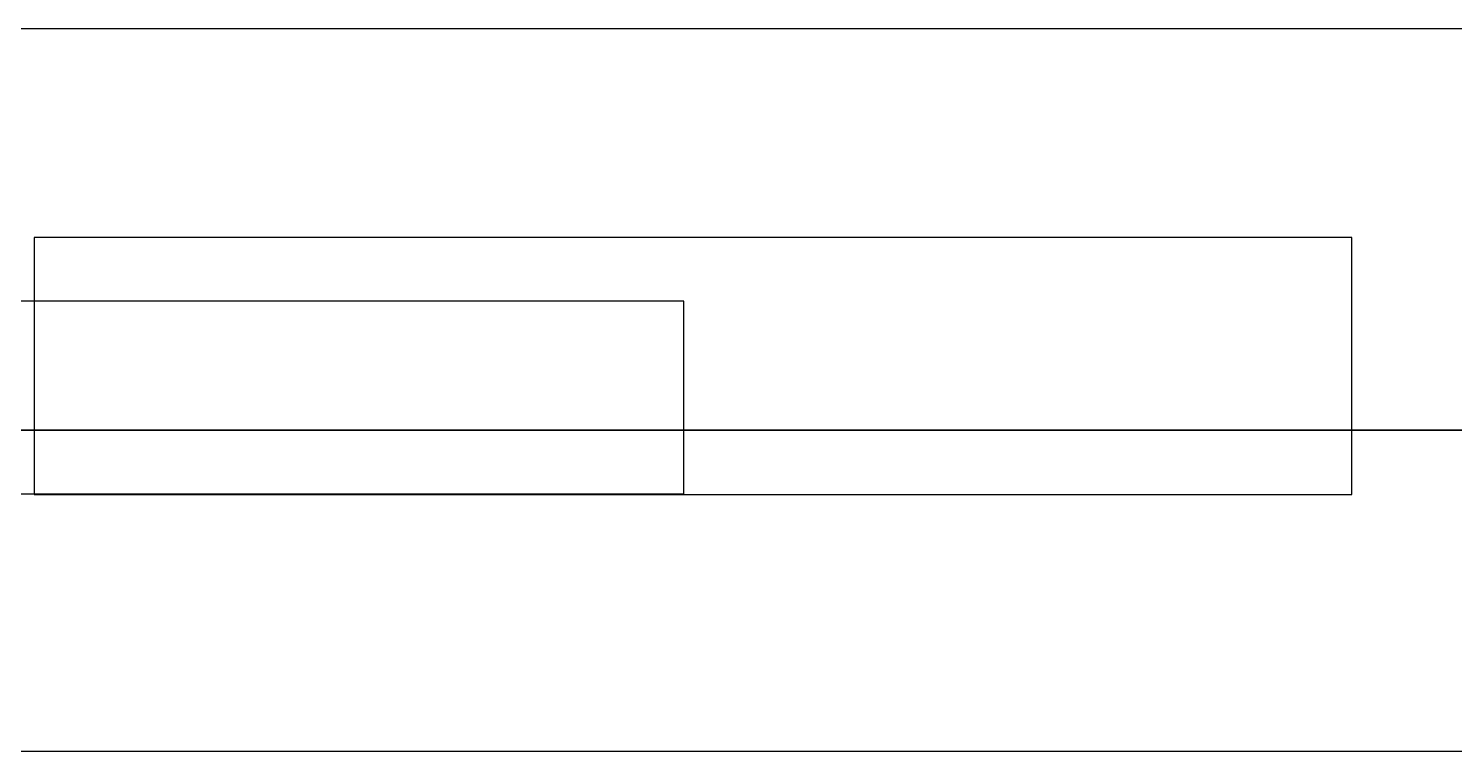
# Model space of a CAD drawing. Header units: centimetres. Extents: x -1.5 to 1.1, y -0.2 to 0.25.
# Drawn here: x -1.006 to -0.119, y -0.2 to 0.25 of the extents above; entities that cross this region are included whole.
import ezdxf

# ---------------------------------------------------------------- set-up
doc = ezdxf.new("R2010")
doc.units = ezdxf.units.CM
doc.header["$MEASUREMENT"] = 0
for name, color, linetype in [('Pixel.Cookie.Board.All.Holes v1_Sketch1', 7, 'Continuous'), ('Pixel.Cookie.Board.All.Holes v1_Sketch2', 7, 'Continuous'), ('Pixel.Cookie.Board.All.Holes v1_Sketch3', 7, 'Continuous'), ('Pixel.Cookie.Board.All.Holes v1_Sketch4', 7, 'Continuous')]:
    doc.layers.add(name, color=color, linetype=linetype)

msp = doc.modelspace()

# ---------------------------------------------------------------- linework, layer by layer
at = {"layer": 'Pixel.Cookie.Board.All.Holes v1_Sketch1'}
for p, q in [((-1.0021, 0.11992, 1.972), (-1.0021, -0.04008, 1.972)), ((-0.1827, 0.11992, 1.972), (-1.0021, 0.11992, 1.972)), ((-0.1827, -0.04008, 1.972), (-0.1827, 0.11992, 1.972)), ((-1.05, 0, 1.972), (1.1, 0, 1.972)), ((-1.0021, -0.04008, 1.972), (-0.1827, -0.04008, 1.972)), ((1.1, -0.2, 1.972), (-1.05, -0.2, 1.972))]:
    msp.add_line(p, q, dxfattribs=at)
at = {"layer": 'Pixel.Cookie.Board.All.Holes v1_Sketch2'}
for p, q in [((-1.5, 0.25, 1.06237), (0.75, 0.25, 1.06237)), ((-0.59811, 0.08032, 1.06237), (-1.41751, 0.08032, 1.06237)), ((-0.59811, -0.0396, 1.06237), (-0.59811, 0.08032, 1.06237)), ((0.75, 0, 1.06237), (-1.5, 0, 1.06237)), ((-1.41751, -0.0396, 1.06237), (-0.59811, -0.0396, 1.06237))]:
    msp.add_line(p, q, dxfattribs=at)
at = {"layer": 'Pixel.Cookie.Board.All.Holes v1_Sketch3'}
for p, q in [((-1.41751, 0, 1.06237), (-0.59811, 0, 1.06237)), ((-0.81779, 0, 0.64637), (-0.81981, 0, 0.63229)), ((-0.81981, 0, 0.13229), (-0.81779, 0, 0.1182)), ((-0.81981, 0, 0.63229), (-0.81981, 0, 0.13229)), ((-0.81187, 0, 0.65932), (-0.81779, 0, 0.64637)), ((-0.81779, 0, 0.1182), (-0.81187, 0, 0.10525)), ((-0.81187, 0, 0.10525), (-0.80255, 0, 0.0945)), ((-0.80255, 0, 0.67007), (-0.81187, 0, 0.65932)), ((-0.79058, 0, 0.67777), (-0.80255, 0, 0.67007)), ((-0.80255, 0, 0.0945), (-0.79058, 0, 0.0868)), ((-0.79058, 0, 0.0868), (-0.77693, 0, 0.08279)), ((-0.77693, 0, 0.68178), (-0.79058, 0, 0.67777)), ((-0.77693, 0, 0.08279), (-0.7627, 0, 0.08279)), ((-0.7627, 0, 0.68178), (-0.77693, 0, 0.68178)), ((-0.74904, 0, 0.67777), (-0.7627, 0, 0.68178)), ((-0.7627, 0, 0.08279), (-0.74904, 0, 0.0868)), ((-0.74904, 0, 0.0868), (-0.73707, 0, 0.0945)), ((-0.73707, 0, 0.67007), (-0.74904, 0, 0.67777)), ((-0.73707, 0, 0.0945), (-0.72775, 0, 0.10525)), ((-0.72775, 0, 0.65932), (-0.73707, 0, 0.67007)), ((-0.72775, 0, 0.10525), (-0.72184, 0, 0.1182)), ((-0.72184, 0, 0.64637), (-0.72775, 0, 0.65932)), ((-0.72184, 0, 0.1182), (-0.71981, 0, 0.13229)), ((-0.71981, 0, 0.63229), (-0.72184, 0, 0.64637)), ((-0.71981, 0, 0.13229), (-0.71981, 0, 0.63229)), ((-0.69481, 0, 0.51219), (-0.69279, 0, 0.4981)), ((-0.69279, 0, 0.52627), (-0.69481, 0, 0.51219)), ((-0.69279, 0, 0.26647), (-0.69481, 0, 0.25239)), ((-0.69481, 0, 0.25239), (-0.69279, 0, 0.2383)), ((-0.68687, 0, 0.53922), (-0.69279, 0, 0.52627)), ((-0.69279, 0, 0.4981), (-0.68687, 0, 0.48515)), ((-0.68687, 0, 0.27942), (-0.69279, 0, 0.26647)), ((-0.69279, 0, 0.2383), (-0.68687, 0, 0.22535)), ((-0.67755, 0, 0.54997), (-0.68687, 0, 0.53922)), ((-0.68687, 0, 0.48515), (-0.67755, 0, 0.4744)), ((-0.68687, 0, 0.22535), (-0.67755, 0, 0.2146)), ((-0.67755, 0, 0.29017), (-0.68687, 0, 0.27942)), ((-0.66558, 0, 0.55767), (-0.67755, 0, 0.54997)), ((-0.67755, 0, 0.4744), (-0.66558, 0, 0.4667)), ((-0.67755, 0, 0.2146), (-0.66558, 0, 0.2069)), ((-0.66558, 0, 0.29787), (-0.67755, 0, 0.29017)), ((-0.65193, 0, 0.56168), (-0.66558, 0, 0.55767)), ((-0.66558, 0, 0.4667), (-0.65193, 0, 0.46269)), ((-0.66558, 0, 0.2069), (-0.65193, 0, 0.20289)), ((-0.65193, 0, 0.30188), (-0.66558, 0, 0.29787)), ((-0.6377, 0, 0.56168), (-0.65193, 0, 0.56168)), ((-0.65193, 0, 0.46269), (-0.6377, 0, 0.46269)), ((-0.6377, 0, 0.30188), (-0.65193, 0, 0.30188)), ((-0.65193, 0, 0.20289), (-0.6377, 0, 0.20289)), ((-0.62404, 0, 0.55767), (-0.6377, 0, 0.56168)), ((-0.6377, 0, 0.46269), (-0.62404, 0, 0.4667)), ((-0.6377, 0, 0.20289), (-0.62404, 0, 0.2069)), ((-0.62404, 0, 0.29787), (-0.6377, 0, 0.30188)), ((-0.61207, 0, 0.54997), (-0.62404, 0, 0.55767)), ((-0.62404, 0, 0.4667), (-0.61207, 0, 0.4744)), ((-0.62404, 0, 0.2069), (-0.61207, 0, 0.2146)), ((-0.61207, 0, 0.29017), (-0.62404, 0, 0.29787)), ((-0.61981, 0, 0.64209), (-0.61779, 0, 0.628)), ((-0.61779, 0, 0.65617), (-0.61981, 0, 0.64209)), ((-0.61779, 0, 0.39637), (-0.61981, 0, 0.38229)), ((-0.61981, 0, 0.38229), (-0.61779, 0, 0.3682)), ((-0.61779, 0, 0.13657), (-0.61981, 0, 0.12249)), ((-0.61981, 0, 0.12249), (-0.61779, 0, 0.1084)), ((-0.61187, 0, 0.66912), (-0.61779, 0, 0.65617)), ((-0.61779, 0, 0.628), (-0.61187, 0, 0.61505)), ((-0.61187, 0, 0.40932), (-0.61779, 0, 0.39637)), ((-0.61779, 0, 0.3682), (-0.61187, 0, 0.35525)), ((-0.61779, 0, 0.1084), (-0.61187, 0, 0.09545)), ((-0.61187, 0, 0.14952), (-0.61779, 0, 0.13657)), ((-0.61207, 0, 0.4744), (-0.60275, 0, 0.48515)), ((-0.60275, 0, 0.53922), (-0.61207, 0, 0.54997)), ((-0.61207, 0, 0.2146), (-0.60275, 0, 0.22535)), ((-0.60275, 0, 0.27942), (-0.61207, 0, 0.29017)), ((-0.61187, 0, 0.61505), (-0.60255, 0, 0.6043)), ((-0.60255, 0, 0.67987), (-0.61187, 0, 0.66912)), ((-0.60255, 0, 0.42007), (-0.61187, 0, 0.40932)), ((-0.61187, 0, 0.35525), (-0.60255, 0, 0.3445)), ((-0.60255, 0, 0.16027), (-0.61187, 0, 0.14952)), ((-0.61187, 0, 0.09545), (-0.60255, 0, 0.0847)), ((-0.59684, 0, 0.52627), (-0.60275, 0, 0.53922)), ((-0.60275, 0, 0.48515), (-0.59684, 0, 0.4981)), ((-0.59684, 0, 0.26647), (-0.60275, 0, 0.27942)), ((-0.60275, 0, 0.22535), (-0.59684, 0, 0.2383)), ((-0.59058, 0, 0.68757), (-0.60255, 0, 0.67987)), ((-0.60255, 0, 0.6043), (-0.59058, 0, 0.5966)), ((-0.60255, 0, 0.3445), (-0.59058, 0, 0.3368)), ((-0.59058, 0, 0.42777), (-0.60255, 0, 0.42007)), ((-0.60255, 0, 0.0847), (-0.59058, 0, 0.077)), ((-0.59058, 0, 0.16797), (-0.60255, 0, 0.16027)), ((-0.59811, 0, 1.06237), (-0.59612, 0, 1.03587)), ((-0.59481, 0, 0.51219), (-0.59684, 0, 0.52627)), ((-0.59684, 0, 0.4981), (-0.59481, 0, 0.51219)), ((-0.59481, 0, 0.25239), (-0.59684, 0, 0.26647)), ((-0.59684, 0, 0.2383), (-0.59481, 0, 0.25239)), ((-0.59612, 0, 1.03587), (-0.59021, 0, 1.00996)), ((-0.59058, 0, 0.5966), (-0.57693, 0, 0.59259)), ((-0.57693, 0, 0.69158), (-0.59058, 0, 0.68757)), ((-0.57693, 0, 0.43178), (-0.59058, 0, 0.42777)), ((-0.59058, 0, 0.3368), (-0.57693, 0, 0.33279)), ((-0.57693, 0, 0.17198), (-0.59058, 0, 0.16797)), ((-0.59058, 0, 0.077), (-0.57693, 0, 0.07299)), ((-0.59021, 0, 1.00996), (-0.5805, 0, 0.98522)), ((-0.5805, 0, 0.98522), (-0.56722, 0, 0.96221)), ((-0.5627, 0, 0.69158), (-0.57693, 0, 0.69158)), ((-0.57693, 0, 0.59259), (-0.5627, 0, 0.59259)), ((-0.5627, 0, 0.43178), (-0.57693, 0, 0.43178)), ((-0.57693, 0, 0.33279), (-0.5627, 0, 0.33279)), ((-0.57693, 0, 0.07299), (-0.5627, 0, 0.07299)), ((-0.5627, 0, 0.17198), (-0.57693, 0, 0.17198)), ((-0.56722, 0, 0.96221), (-0.55065, 0, 0.94143)), ((-0.54904, 0, 0.68757), (-0.5627, 0, 0.69158)), ((-0.5627, 0, 0.59259), (-0.54904, 0, 0.5966)), ((-0.5627, 0, 0.33279), (-0.54904, 0, 0.3368)), ((-0.54904, 0, 0.42777), (-0.5627, 0, 0.43178)), ((-0.5627, 0, 0.07299), (-0.54904, 0, 0.077)), ((-0.54904, 0, 0.16797), (-0.5627, 0, 0.17198)), ((-0.55065, 0, 0.94143), (-0.53117, 0, 0.92336)), ((-0.53707, 0, 0.67987), (-0.54904, 0, 0.68757)), ((-0.54904, 0, 0.5966), (-0.53707, 0, 0.6043)), ((-0.54904, 0, 0.3368), (-0.53707, 0, 0.3445)), ((-0.53707, 0, 0.42007), (-0.54904, 0, 0.42777)), ((-0.54904, 0, 0.077), (-0.53707, 0, 0.0847)), ((-0.53707, 0, 0.16027), (-0.54904, 0, 0.16797)), ((-0.54279, 0, 0.52627), (-0.54481, 0, 0.51219)), ((-0.54481, 0, 0.51219), (-0.54279, 0, 0.4981)), ((-0.54279, 0, 0.26647), (-0.54481, 0, 0.25239)), ((-0.54481, 0, 0.25239), (-0.54279, 0, 0.2383)), ((-0.53687, 0, 0.53922), (-0.54279, 0, 0.52627)), ((-0.54279, 0, 0.4981), (-0.53687, 0, 0.48515)), ((-0.54279, 0, 0.2383), (-0.53687, 0, 0.22535)), ((-0.53687, 0, 0.27942), (-0.54279, 0, 0.26647)), ((-0.53707, 0, 0.6043), (-0.52775, 0, 0.61505)), ((-0.52775, 0, 0.66912), (-0.53707, 0, 0.67987)), ((-0.53707, 0, 0.3445), (-0.52775, 0, 0.35525)), ((-0.53707, 0, 0.0847), (-0.52775, 0, 0.09545)), ((-0.52775, 0, 0.40932), (-0.53707, 0, 0.42007)), ((-0.52775, 0, 0.14952), (-0.53707, 0, 0.16027)), ((-0.52755, 0, 0.54997), (-0.53687, 0, 0.53922)), ((-0.53687, 0, 0.48515), (-0.52755, 0, 0.4744)), ((-0.53687, 0, 0.22535), (-0.52755, 0, 0.2146)), ((-0.52755, 0, 0.29017), (-0.53687, 0, 0.27942)), ((-0.53117, 0, 0.92336), (-0.50921, 0, 0.90839)), ((-0.52775, 0, 0.61505), (-0.52184, 0, 0.628)), ((-0.52184, 0, 0.65617), (-0.52775, 0, 0.66912)), ((-0.52775, 0, 0.35525), (-0.52184, 0, 0.3682)), ((-0.52184, 0, 0.39637), (-0.52775, 0, 0.40932)), ((-0.52775, 0, 0.09545), (-0.52184, 0, 0.1084)), ((-0.52184, 0, 0.13657), (-0.52775, 0, 0.14952)), ((-0.52755, 0, 0.4744), (-0.51558, 0, 0.4667)), ((-0.51558, 0, 0.55767), (-0.52755, 0, 0.54997)), ((-0.52755, 0, 0.2146), (-0.51558, 0, 0.2069)), ((-0.51558, 0, 0.29787), (-0.52755, 0, 0.29017)), ((-0.52184, 0, 0.628), (-0.51981, 0, 0.64209)), ((-0.51981, 0, 0.64209), (-0.52184, 0, 0.65617)), ((-0.52184, 0, 0.3682), (-0.51981, 0, 0.38229)), ((-0.51981, 0, 0.38229), (-0.52184, 0, 0.39637)), ((-0.52184, 0, 0.1084), (-0.51981, 0, 0.12249)), ((-0.51981, 0, 0.12249), (-0.52184, 0, 0.13657)), ((-0.50193, 0, 0.56168), (-0.51558, 0, 0.55767)), ((-0.51558, 0, 0.4667), (-0.50193, 0, 0.46269)), ((-0.50193, 0, 0.30188), (-0.51558, 0, 0.29787)), ((-0.51558, 0, 0.2069), (-0.50193, 0, 0.20289)), ((-0.50921, 0, 0.90839), (-0.48527, 0, 0.89686)), ((-0.4877, 0, 0.56168), (-0.50193, 0, 0.56168)), ((-0.50193, 0, 0.46269), (-0.4877, 0, 0.46269)), ((-0.50193, 0, 0.20289), (-0.4877, 0, 0.20289)), ((-0.4877, 0, 0.30188), (-0.50193, 0, 0.30188)), ((-0.47404, 0, 0.55767), (-0.4877, 0, 0.56168)), ((-0.4877, 0, 0.46269), (-0.47404, 0, 0.4667)), ((-0.4877, 0, 0.20289), (-0.47404, 0, 0.2069)), ((-0.47404, 0, 0.29787), (-0.4877, 0, 0.30188)), ((-0.48527, 0, 0.89686), (-0.45987, 0, 0.88902)), ((-0.47404, 0, 0.4667), (-0.46207, 0, 0.4744)), ((-0.46207, 0, 0.54997), (-0.47404, 0, 0.55767)), ((-0.47404, 0, 0.2069), (-0.46207, 0, 0.2146)), ((-0.46207, 0, 0.29017), (-0.47404, 0, 0.29787)), ((-0.46981, 0, 0.64209), (-0.46779, 0, 0.628)), ((-0.46779, 0, 0.65617), (-0.46981, 0, 0.64209)), ((-0.46779, 0, 0.39637), (-0.46981, 0, 0.38229)), ((-0.46981, 0, 0.38229), (-0.46779, 0, 0.3682)), ((-0.46981, 0, 0.12249), (-0.46779, 0, 0.1084)), ((-0.46779, 0, 0.13657), (-0.46981, 0, 0.12249)), ((-0.46779, 0, 0.628), (-0.46187, 0, 0.61505)), ((-0.46187, 0, 0.66912), (-0.46779, 0, 0.65617)), ((-0.46779, 0, 0.3682), (-0.46187, 0, 0.35525)), ((-0.46187, 0, 0.40932), (-0.46779, 0, 0.39637)), ((-0.46779, 0, 0.1084), (-0.46187, 0, 0.09545)), ((-0.46187, 0, 0.14952), (-0.46779, 0, 0.13657)), ((-0.45275, 0, 0.53922), (-0.46207, 0, 0.54997)), ((-0.46207, 0, 0.4744), (-0.45275, 0, 0.48515)), ((-0.46207, 0, 0.2146), (-0.45275, 0, 0.22535)), ((-0.45275, 0, 0.27942), (-0.46207, 0, 0.29017)), ((-0.45255, 0, 0.67987), (-0.46187, 0, 0.66912)), ((-0.46187, 0, 0.61505), (-0.45255, 0, 0.6043)), ((-0.46187, 0, 0.35525), (-0.45255, 0, 0.3445)), ((-0.45255, 0, 0.42007), (-0.46187, 0, 0.40932)), ((-0.45255, 0, 0.16027), (-0.46187, 0, 0.14952)), ((-0.46187, 0, 0.09545), (-0.45255, 0, 0.0847)), ((-0.45987, 0, 0.88902), (-0.4336, 0, 0.88506)), ((-0.45275, 0, 0.48515), (-0.44684, 0, 0.4981)), ((-0.44684, 0, 0.52627), (-0.45275, 0, 0.53922)), ((-0.44684, 0, 0.26647), (-0.45275, 0, 0.27942)), ((-0.45275, 0, 0.22535), (-0.44684, 0, 0.2383)), ((-0.44058, 0, 0.68757), (-0.45255, 0, 0.67987)), ((-0.45255, 0, 0.6043), (-0.44058, 0, 0.5966)), ((-0.44058, 0, 0.42777), (-0.45255, 0, 0.42007)), ((-0.45255, 0, 0.3445), (-0.44058, 0, 0.3368)), ((-0.45255, 0, 0.0847), (-0.44058, 0, 0.077)), ((-0.44058, 0, 0.16797), (-0.45255, 0, 0.16027)), ((-0.44481, 0, 0.51219), (-0.44684, 0, 0.52627)), ((-0.44684, 0, 0.4981), (-0.44481, 0, 0.51219)), ((-0.44684, 0, 0.2383), (-0.44481, 0, 0.25239)), ((-0.44481, 0, 0.25239), (-0.44684, 0, 0.26647)), ((-0.42693, 0, 0.69158), (-0.44058, 0, 0.68757)), ((-0.44058, 0, 0.5966), (-0.42693, 0, 0.59259)), ((-0.42693, 0, 0.43178), (-0.44058, 0, 0.42777)), ((-0.44058, 0, 0.3368), (-0.42693, 0, 0.33279)), ((-0.42693, 0, 0.17198), (-0.44058, 0, 0.16797)), ((-0.44058, 0, 0.077), (-0.42693, 0, 0.07299)), ((-0.4336, 0, 0.88506), (-0.40702, 0, 0.88506)), ((-0.4127, 0, 0.69158), (-0.42693, 0, 0.69158)), ((-0.42693, 0, 0.59259), (-0.4127, 0, 0.59259)), ((-0.4127, 0, 0.43178), (-0.42693, 0, 0.43178)), ((-0.42693, 0, 0.33279), (-0.4127, 0, 0.33279)), ((-0.42693, 0, 0.07299), (-0.4127, 0, 0.07299)), ((-0.4127, 0, 0.17198), (-0.42693, 0, 0.17198)), ((-0.39904, 0, 0.68757), (-0.4127, 0, 0.69158)), ((-0.4127, 0, 0.59259), (-0.39904, 0, 0.5966)), ((-0.4127, 0, 0.33279), (-0.39904, 0, 0.3368)), ((-0.39904, 0, 0.42777), (-0.4127, 0, 0.43178)), ((-0.4127, 0, 0.07299), (-0.39904, 0, 0.077)), ((-0.39904, 0, 0.16797), (-0.4127, 0, 0.17198)), ((-0.40702, 0, 0.88506), (-0.38075, 0, 0.88902)), ((-0.38707, 0, 0.67987), (-0.39904, 0, 0.68757)), ((-0.39904, 0, 0.5966), (-0.38707, 0, 0.6043)), ((-0.39904, 0, 0.3368), (-0.38707, 0, 0.3445)), ((-0.38707, 0, 0.42007), (-0.39904, 0, 0.42777)), ((-0.39904, 0, 0.077), (-0.38707, 0, 0.0847)), ((-0.38707, 0, 0.16027), (-0.39904, 0, 0.16797)), ((-0.39279, 0, 0.52627), (-0.39481, 0, 0.51219)), ((-0.39481, 0, 0.51219), (-0.39279, 0, 0.4981)), ((-0.39279, 0, 0.26647), (-0.39481, 0, 0.25239)), ((-0.39481, 0, 0.25239), (-0.39279, 0, 0.2383)), ((-0.38687, 0, 0.53922), (-0.39279, 0, 0.52627)), ((-0.39279, 0, 0.4981), (-0.38687, 0, 0.48515)), ((-0.38687, 0, 0.27942), (-0.39279, 0, 0.26647)), ((-0.39279, 0, 0.2383), (-0.38687, 0, 0.22535)), ((-0.37775, 0, 0.66912), (-0.38707, 0, 0.67987)), ((-0.38707, 0, 0.6043), (-0.37775, 0, 0.61505)), ((-0.38707, 0, 0.3445), (-0.37775, 0, 0.35525)), ((-0.37775, 0, 0.40932), (-0.38707, 0, 0.42007)), ((-0.37775, 0, 0.14952), (-0.38707, 0, 0.16027)), ((-0.38707, 0, 0.0847), (-0.37775, 0, 0.09545)), ((-0.37755, 0, 0.54997), (-0.38687, 0, 0.53922)), ((-0.38687, 0, 0.48515), (-0.37755, 0, 0.4744)), ((-0.37755, 0, 0.29017), (-0.38687, 0, 0.27942)), ((-0.38687, 0, 0.22535), (-0.37755, 0, 0.2146)), ((-0.38075, 0, 0.88902), (-0.35535, 0, 0.89686)), ((-0.37775, 0, 0.61505), (-0.37184, 0, 0.628)), ((-0.37184, 0, 0.65617), (-0.37775, 0, 0.66912)), ((-0.37775, 0, 0.35525), (-0.37184, 0, 0.3682)), ((-0.37184, 0, 0.39637), (-0.37775, 0, 0.40932)), ((-0.37775, 0, 0.09545), (-0.37184, 0, 0.1084)), ((-0.37184, 0, 0.13657), (-0.37775, 0, 0.14952)), ((-0.36558, 0, 0.55767), (-0.37755, 0, 0.54997)), ((-0.37755, 0, 0.4744), (-0.36558, 0, 0.4667)), ((-0.37755, 0, 0.2146), (-0.36558, 0, 0.2069)), ((-0.36558, 0, 0.29787), (-0.37755, 0, 0.29017)), ((-0.36981, 0, 0.64209), (-0.37184, 0, 0.65617)), ((-0.37184, 0, 0.628), (-0.36981, 0, 0.64209)), ((-0.36981, 0, 0.38229), (-0.37184, 0, 0.39637)), ((-0.37184, 0, 0.3682), (-0.36981, 0, 0.38229)), ((-0.37184, 0, 0.1084), (-0.36981, 0, 0.12249)), ((-0.36981, 0, 0.12249), (-0.37184, 0, 0.13657)), ((-0.35193, 0, 0.56168), (-0.36558, 0, 0.55767)), ((-0.36558, 0, 0.4667), (-0.35193, 0, 0.46269)), ((-0.35193, 0, 0.30188), (-0.36558, 0, 0.29787)), ((-0.36558, 0, 0.2069), (-0.35193, 0, 0.20289)), ((-0.35535, 0, 0.89686), (-0.33141, 0, 0.90839)), ((-0.3377, 0, 0.56168), (-0.35193, 0, 0.56168)), ((-0.35193, 0, 0.46269), (-0.3377, 0, 0.46269)), ((-0.3377, 0, 0.30188), (-0.35193, 0, 0.30188)), ((-0.35193, 0, 0.20289), (-0.3377, 0, 0.20289)), ((-0.32404, 0, 0.55767), (-0.3377, 0, 0.56168)), ((-0.3377, 0, 0.46269), (-0.32404, 0, 0.4667)), ((-0.32404, 0, 0.29787), (-0.3377, 0, 0.30188)), ((-0.3377, 0, 0.20289), (-0.32404, 0, 0.2069)), ((-0.33141, 0, 0.90839), (-0.30945, 0, 0.92336)), ((-0.31207, 0, 0.54997), (-0.32404, 0, 0.55767)), ((-0.32404, 0, 0.4667), (-0.31207, 0, 0.4744)), ((-0.31207, 0, 0.29017), (-0.32404, 0, 0.29787)), ((-0.32404, 0, 0.2069), (-0.31207, 0, 0.2146)), ((-0.31779, 0, 0.65617), (-0.31981, 0, 0.64209)), ((-0.31981, 0, 0.64209), (-0.31779, 0, 0.628)), ((-0.31981, 0, 0.38229), (-0.31779, 0, 0.3682)), ((-0.31779, 0, 0.39637), (-0.31981, 0, 0.38229)), ((-0.31981, 0, 0.12249), (-0.31779, 0, 0.1084)), ((-0.31779, 0, 0.13657), (-0.31981, 0, 0.12249)), ((-0.31187, 0, 0.66912), (-0.31779, 0, 0.65617)), ((-0.31779, 0, 0.628), (-0.31187, 0, 0.61505)), ((-0.31779, 0, 0.3682), (-0.31187, 0, 0.35525)), ((-0.31187, 0, 0.40932), (-0.31779, 0, 0.39637)), ((-0.31779, 0, 0.1084), (-0.31187, 0, 0.09545)), ((-0.31187, 0, 0.14952), (-0.31779, 0, 0.13657)), ((-0.30275, 0, 0.53922), (-0.31207, 0, 0.54997)), ((-0.31207, 0, 0.4744), (-0.30275, 0, 0.48515)), ((-0.31207, 0, 0.2146), (-0.30275, 0, 0.22535)), ((-0.30275, 0, 0.27942), (-0.31207, 0, 0.29017)), ((-0.30255, 0, 0.67987), (-0.31187, 0, 0.66912)), ((-0.31187, 0, 0.61505), (-0.30255, 0, 0.6043)), ((-0.30255, 0, 0.42007), (-0.31187, 0, 0.40932)), ((-0.31187, 0, 0.35525), (-0.30255, 0, 0.3445)), ((-0.30255, 0, 0.16027), (-0.31187, 0, 0.14952)), ((-0.31187, 0, 0.09545), (-0.30255, 0, 0.0847)), ((-0.30945, 0, 0.92336), (-0.28997, 0, 0.94143)), ((-0.30275, 0, 0.48515), (-0.29684, 0, 0.4981)), ((-0.29684, 0, 0.52627), (-0.30275, 0, 0.53922)), ((-0.30275, 0, 0.22535), (-0.29684, 0, 0.2383)), ((-0.29684, 0, 0.26647), (-0.30275, 0, 0.27942)), ((-0.29058, 0, 0.68757), (-0.30255, 0, 0.67987)), ((-0.30255, 0, 0.6043), (-0.29058, 0, 0.5966)), ((-0.29058, 0, 0.42777), (-0.30255, 0, 0.42007)), ((-0.30255, 0, 0.3445), (-0.29058, 0, 0.3368)), ((-0.30255, 0, 0.0847), (-0.29058, 0, 0.077)), ((-0.29058, 0, 0.16797), (-0.30255, 0, 0.16027)), ((-0.29481, 0, 0.51219), (-0.29684, 0, 0.52627)), ((-0.29684, 0, 0.4981), (-0.29481, 0, 0.51219)), ((-0.29684, 0, 0.2383), (-0.29481, 0, 0.25239)), ((-0.29481, 0, 0.25239), (-0.29684, 0, 0.26647)), ((-0.27693, 0, 0.69158), (-0.29058, 0, 0.68757)), ((-0.29058, 0, 0.5966), (-0.27693, 0, 0.59259)), ((-0.27693, 0, 0.43178), (-0.29058, 0, 0.42777)), ((-0.29058, 0, 0.3368), (-0.27693, 0, 0.33279)), ((-0.27693, 0, 0.17198), (-0.29058, 0, 0.16797)), ((-0.29058, 0, 0.077), (-0.27693, 0, 0.07299)), ((-0.28997, 0, 0.94143), (-0.27341, 0, 0.96221)), ((-0.2627, 0, 0.69158), (-0.27693, 0, 0.69158)), ((-0.27693, 0, 0.59259), (-0.2627, 0, 0.59259)), ((-0.27693, 0, 0.33279), (-0.2627, 0, 0.33279)), ((-0.2627, 0, 0.43178), (-0.27693, 0, 0.43178)), ((-0.27693, 0, 0.07299), (-0.2627, 0, 0.07299)), ((-0.2627, 0, 0.17198), (-0.27693, 0, 0.17198)), ((-0.27341, 0, 0.96221), (-0.26012, 0, 0.98522)), ((-0.24904, 0, 0.68757), (-0.2627, 0, 0.69158)), ((-0.2627, 0, 0.59259), (-0.24904, 0, 0.5966)), ((-0.24904, 0, 0.42777), (-0.2627, 0, 0.43178)), ((-0.2627, 0, 0.33279), (-0.24904, 0, 0.3368)), ((-0.2627, 0, 0.07299), (-0.24904, 0, 0.077)), ((-0.24904, 0, 0.16797), (-0.2627, 0, 0.17198)), ((-0.26012, 0, 0.98522), (-0.25041, 0, 1.00996)), ((-0.25041, 0, 1.00996), (-0.2445, 0, 1.03587)), ((-0.23707, 0, 0.67987), (-0.24904, 0, 0.68757)), ((-0.24904, 0, 0.5966), (-0.23707, 0, 0.6043)), ((-0.24904, 0, 0.3368), (-0.23707, 0, 0.3445)), ((-0.23707, 0, 0.42007), (-0.24904, 0, 0.42777)), ((-0.24904, 0, 0.077), (-0.23707, 0, 0.0847)), ((-0.23707, 0, 0.16027), (-0.24904, 0, 0.16797)), ((-0.24481, 0, 0.51219), (-0.24279, 0, 0.4981)), ((-0.24279, 0, 0.52627), (-0.24481, 0, 0.51219)), ((-0.24279, 0, 0.26647), (-0.24481, 0, 0.25239)), ((-0.24481, 0, 0.25239), (-0.24279, 0, 0.2383)), ((-0.2445, 0, 1.03587), (-0.24251, 0, 1.06237)), ((-0.24279, 0, 0.4981), (-0.23687, 0, 0.48515)), ((-0.23687, 0, 0.53922), (-0.24279, 0, 0.52627)), ((-0.23687, 0, 0.27942), (-0.24279, 0, 0.26647)), ((-0.24279, 0, 0.2383), (-0.23687, 0, 0.22535)), ((-0.24251, 0, 1.06237), (0.58655, 0, 1.06237)), ((-0.23707, 0, 0.6043), (-0.22775, 0, 0.61505)), ((-0.22775, 0, 0.66912), (-0.23707, 0, 0.67987)), ((-0.23707, 0, 0.3445), (-0.22775, 0, 0.35525)), ((-0.22775, 0, 0.40932), (-0.23707, 0, 0.42007)), ((-0.23707, 0, 0.0847), (-0.22775, 0, 0.09545)), ((-0.22775, 0, 0.14952), (-0.23707, 0, 0.16027)), ((-0.22755, 0, 0.54997), (-0.23687, 0, 0.53922)), ((-0.23687, 0, 0.48515), (-0.22755, 0, 0.4744)), ((-0.23687, 0, 0.22535), (-0.22755, 0, 0.2146)), ((-0.22755, 0, 0.29017), (-0.23687, 0, 0.27942)), ((-0.22184, 0, 0.65617), (-0.22775, 0, 0.66912)), ((-0.22775, 0, 0.61505), (-0.22184, 0, 0.628)), ((-0.22775, 0, 0.35525), (-0.22184, 0, 0.3682)), ((-0.22184, 0, 0.39637), (-0.22775, 0, 0.40932)), ((-0.22775, 0, 0.09545), (-0.22184, 0, 0.1084)), ((-0.22184, 0, 0.13657), (-0.22775, 0, 0.14952)), ((-0.22755, 0, 0.4744), (-0.21558, 0, 0.4667)), ((-0.21558, 0, 0.55767), (-0.22755, 0, 0.54997)), ((-0.22755, 0, 0.2146), (-0.21558, 0, 0.2069)), ((-0.21558, 0, 0.29787), (-0.22755, 0, 0.29017)), ((-0.21981, 0, 0.64209), (-0.22184, 0, 0.65617)), ((-0.22184, 0, 0.628), (-0.21981, 0, 0.64209)), ((-0.22184, 0, 0.3682), (-0.21981, 0, 0.38229)), ((-0.21981, 0, 0.38229), (-0.22184, 0, 0.39637)), ((-0.21981, 0, 0.12249), (-0.22184, 0, 0.13657)), ((-0.22184, 0, 0.1084), (-0.21981, 0, 0.12249)), ((-0.21558, 0, 0.4667), (-0.20193, 0, 0.46269)), ((-0.20193, 0, 0.56168), (-0.21558, 0, 0.55767)), ((-0.20193, 0, 0.30188), (-0.21558, 0, 0.29787)), ((-0.21558, 0, 0.2069), (-0.20193, 0, 0.20289)), ((-0.20193, 0, 0.46269), (-0.1877, 0, 0.46269)), ((-0.1877, 0, 0.56168), (-0.20193, 0, 0.56168)), ((-0.1877, 0, 0.30188), (-0.20193, 0, 0.30188)), ((-0.20193, 0, 0.20289), (-0.1877, 0, 0.20289)), ((-0.17404, 0, 0.55767), (-0.1877, 0, 0.56168)), ((-0.1877, 0, 0.46269), (-0.17404, 0, 0.4667)), ((-0.17404, 0, 0.29787), (-0.1877, 0, 0.30188)), ((-0.1877, 0, 0.20289), (-0.17404, 0, 0.2069)), ((-0.17404, 0, 0.4667), (-0.16207, 0, 0.4744)), ((-0.16207, 0, 0.54997), (-0.17404, 0, 0.55767)), ((-0.16207, 0, 0.29017), (-0.17404, 0, 0.29787)), ((-0.17404, 0, 0.2069), (-0.16207, 0, 0.2146)), ((-0.15275, 0, 0.53922), (-0.16207, 0, 0.54997)), ((-0.16207, 0, 0.4744), (-0.15275, 0, 0.48515)), ((-0.15275, 0, 0.27942), (-0.16207, 0, 0.29017)), ((-0.16207, 0, 0.2146), (-0.15275, 0, 0.22535)), ((-0.15275, 0, 0.48515), (-0.14684, 0, 0.4981)), ((-0.14684, 0, 0.52627), (-0.15275, 0, 0.53922)), ((-0.15275, 0, 0.22535), (-0.14684, 0, 0.2383)), ((-0.14684, 0, 0.26647), (-0.15275, 0, 0.27942)), ((-0.14684, 0, 0.4981), (-0.14481, 0, 0.51219)), ((-0.14481, 0, 0.51219), (-0.14684, 0, 0.52627)), ((-0.14684, 0, 0.2383), (-0.14481, 0, 0.25239)), ((-0.14481, 0, 0.25239), (-0.14684, 0, 0.26647)), ((-0.99281, 0, -0.84706), (-1.00923, 0, -0.85165)), ((-0.97578, 0, -0.84643), (-0.99281, 0, -0.84706)), ((-0.95908, 0, -0.8498), (-0.97578, 0, -0.84643)), ((-0.94362, 0, -0.85699), (-0.95908, 0, -0.8498)), ((-0.93027, 0, -0.86759), (-0.94362, 0, -0.85699)), ((-0.91978, 0, -0.88101), (-0.93027, 0, -0.86759)), ((-0.91271, 0, -0.89652), (-0.91978, 0, -0.88101)), ((-0.90946, 0, -0.91325), (-0.91271, 0, -0.89652)), ((-0.90951, 0, -1.16013), (-0.90946, 0, -0.91325)), ((-0.90765, 0, -1.17191), (-0.90951, 0, -1.16013)), ((-0.90224, 0, -1.18253), (-0.90765, 0, -1.17191)), ((-0.89381, 0, -1.19096), (-0.90224, 0, -1.18253)), ((-0.88319, 0, -1.19637), (-0.89381, 0, -1.19096)), ((-0.87141, 0, -1.19823), (-0.88319, 0, -1.19637)), ((-0.60471, 0, -1.19823), (-0.87141, 0, -1.19823)), ((0.48749, 0, -1.19823), (-0.60471, 0, -1.19823))]:
    msp.add_line(p, q, dxfattribs=at)
at = {"layer": 'Pixel.Cookie.Board.All.Holes v1_Sketch4'}
for p, q in [((-1.41751, 0, 1.06237), (-0.59811, 0, 1.06237)), ((-0.69279, 0, 0.52627), (-0.69481, 0, 0.51219)), ((-0.69481, 0, 0.51219), (-0.69279, 0, 0.4981)), ((-0.69481, 0, 0.25239), (-0.69279, 0, 0.2383)), ((-0.69279, 0, 0.26647), (-0.69481, 0, 0.25239)), ((-0.68687, 0, 0.53922), (-0.69279, 0, 0.52627)), ((-0.69279, 0, 0.4981), (-0.68687, 0, 0.48515)), ((-0.69279, 0, 0.2383), (-0.68687, 0, 0.22535)), ((-0.68687, 0, 0.27942), (-0.69279, 0, 0.26647)), ((-0.67755, 0, 0.54997), (-0.68687, 0, 0.53922)), ((-0.68687, 0, 0.48515), (-0.67755, 0, 0.4744)), ((-0.67755, 0, 0.29017), (-0.68687, 0, 0.27942)), ((-0.68687, 0, 0.22535), (-0.67755, 0, 0.2146)), ((-0.66558, 0, 0.55767), (-0.67755, 0, 0.54997)), ((-0.67755, 0, 0.4744), (-0.66558, 0, 0.4667)), ((-0.66558, 0, 0.29787), (-0.67755, 0, 0.29017)), ((-0.67755, 0, 0.2146), (-0.66558, 0, 0.2069)), ((-0.65193, 0, 0.56168), (-0.66558, 0, 0.55767)), ((-0.66558, 0, 0.4667), (-0.65193, 0, 0.46269)), ((-0.65193, 0, 0.30188), (-0.66558, 0, 0.29787)), ((-0.66558, 0, 0.2069), (-0.65193, 0, 0.20289)), ((-0.6377, 0, 0.56168), (-0.65193, 0, 0.56168)), ((-0.65193, 0, 0.46269), (-0.6377, 0, 0.46269)), ((-0.6377, 0, 0.30188), (-0.65193, 0, 0.30188)), ((-0.65193, 0, 0.20289), (-0.6377, 0, 0.20289)), ((-0.62404, 0, 0.55767), (-0.6377, 0, 0.56168)), ((-0.6377, 0, 0.46269), (-0.62404, 0, 0.4667)), ((-0.62404, 0, 0.29787), (-0.6377, 0, 0.30188)), ((-0.6377, 0, 0.20289), (-0.62404, 0, 0.2069)), ((-0.61207, 0, 0.54997), (-0.62404, 0, 0.55767)), ((-0.62404, 0, 0.4667), (-0.61207, 0, 0.4744)), ((-0.61207, 0, 0.29017), (-0.62404, 0, 0.29787)), ((-0.62404, 0, 0.2069), (-0.61207, 0, 0.2146)), ((-0.61779, 0, 0.65617), (-0.61981, 0, 0.64209)), ((-0.61981, 0, 0.64209), (-0.61779, 0, 0.628)), ((-0.61981, 0, 0.38229), (-0.61779, 0, 0.3682)), ((-0.61779, 0, 0.39637), (-0.61981, 0, 0.38229)), ((-0.61779, 0, 0.13657), (-0.61981, 0, 0.12249)), ((-0.61981, 0, 0.12249), (-0.61779, 0, 0.1084)), ((-0.61779, 0, 0.628), (-0.61187, 0, 0.61505)), ((-0.61187, 0, 0.66912), (-0.61779, 0, 0.65617)), ((-0.61779, 0, 0.3682), (-0.61187, 0, 0.35525)), ((-0.61187, 0, 0.40932), (-0.61779, 0, 0.39637)), ((-0.61187, 0, 0.14952), (-0.61779, 0, 0.13657)), ((-0.61779, 0, 0.1084), (-0.61187, 0, 0.09545)), ((-0.60275, 0, 0.53922), (-0.61207, 0, 0.54997)), ((-0.61207, 0, 0.4744), (-0.60275, 0, 0.48515)), ((-0.61207, 0, 0.2146), (-0.60275, 0, 0.22535)), ((-0.60275, 0, 0.27942), (-0.61207, 0, 0.29017)), ((-0.60255, 0, 0.67987), (-0.61187, 0, 0.66912)), ((-0.61187, 0, 0.61505), (-0.60255, 0, 0.6043)), ((-0.60255, 0, 0.42007), (-0.61187, 0, 0.40932)), ((-0.61187, 0, 0.35525), (-0.60255, 0, 0.3445)), ((-0.61187, 0, 0.09545), (-0.60255, 0, 0.0847)), ((-0.60255, 0, 0.16027), (-0.61187, 0, 0.14952)), ((-0.60275, 0, 0.48515), (-0.59684, 0, 0.4981)), ((-0.59684, 0, 0.52627), (-0.60275, 0, 0.53922)), ((-0.60275, 0, 0.22535), (-0.59684, 0, 0.2383)), ((-0.59684, 0, 0.26647), (-0.60275, 0, 0.27942)), ((-0.60255, 0, 0.6043), (-0.59058, 0, 0.5966)), ((-0.59058, 0, 0.68757), (-0.60255, 0, 0.67987)), ((-0.59058, 0, 0.42777), (-0.60255, 0, 0.42007)), ((-0.60255, 0, 0.3445), (-0.59058, 0, 0.3368)), ((-0.60255, 0, 0.0847), (-0.59058, 0, 0.077)), ((-0.59058, 0, 0.16797), (-0.60255, 0, 0.16027)), ((-0.59811, 0, 1.06237), (-0.59612, 0, 1.03587)), ((-0.59481, 0, 0.51219), (-0.59684, 0, 0.52627)), ((-0.59684, 0, 0.4981), (-0.59481, 0, 0.51219)), ((-0.59481, 0, 0.25239), (-0.59684, 0, 0.26647)), ((-0.59684, 0, 0.2383), (-0.59481, 0, 0.25239)), ((-0.59612, 0, 1.03587), (-0.59021, 0, 1.00996)), ((-0.59058, 0, 0.5966), (-0.57693, 0, 0.59259)), ((-0.57693, 0, 0.69158), (-0.59058, 0, 0.68757)), ((-0.57693, 0, 0.43178), (-0.59058, 0, 0.42777)), ((-0.59058, 0, 0.3368), (-0.57693, 0, 0.33279)), ((-0.59058, 0, 0.077), (-0.57693, 0, 0.07299)), ((-0.57693, 0, 0.17198), (-0.59058, 0, 0.16797)), ((-0.59021, 0, 1.00996), (-0.5805, 0, 0.98522)), ((-0.5805, 0, 0.98522), (-0.56722, 0, 0.96221)), ((-0.5627, 0, 0.69158), (-0.57693, 0, 0.69158)), ((-0.57693, 0, 0.59259), (-0.5627, 0, 0.59259)), ((-0.5627, 0, 0.43178), (-0.57693, 0, 0.43178)), ((-0.57693, 0, 0.33279), (-0.5627, 0, 0.33279)), ((-0.57693, 0, 0.07299), (-0.5627, 0, 0.07299)), ((-0.5627, 0, 0.17198), (-0.57693, 0, 0.17198)), ((-0.56722, 0, 0.96221), (-0.55065, 0, 0.94143)), ((-0.5627, 0, 0.59259), (-0.54904, 0, 0.5966)), ((-0.54904, 0, 0.68757), (-0.5627, 0, 0.69158)), ((-0.54904, 0, 0.42777), (-0.5627, 0, 0.43178)), ((-0.5627, 0, 0.33279), (-0.54904, 0, 0.3368)), ((-0.54904, 0, 0.16797), (-0.5627, 0, 0.17198)), ((-0.5627, 0, 0.07299), (-0.54904, 0, 0.077)), ((-0.55065, 0, 0.94143), (-0.53117, 0, 0.92336)), ((-0.54904, 0, 0.5966), (-0.53707, 0, 0.6043)), ((-0.53707, 0, 0.67987), (-0.54904, 0, 0.68757)), ((-0.53707, 0, 0.42007), (-0.54904, 0, 0.42777)), ((-0.54904, 0, 0.3368), (-0.53707, 0, 0.3445)), ((-0.54904, 0, 0.077), (-0.53707, 0, 0.0847)), ((-0.53707, 0, 0.16027), (-0.54904, 0, 0.16797)), ((-0.54279, 0, 0.52627), (-0.54481, 0, 0.51219)), ((-0.54481, 0, 0.51219), (-0.54279, 0, 0.4981)), ((-0.54279, 0, 0.26647), (-0.54481, 0, 0.25239)), ((-0.54481, 0, 0.25239), (-0.54279, 0, 0.2383)), ((-0.53687, 0, 0.53922), (-0.54279, 0, 0.52627)), ((-0.54279, 0, 0.4981), (-0.53687, 0, 0.48515)), ((-0.54279, 0, 0.2383), (-0.53687, 0, 0.22535)), ((-0.53687, 0, 0.27942), (-0.54279, 0, 0.26647)), ((-0.52775, 0, 0.66912), (-0.53707, 0, 0.67987)), ((-0.53707, 0, 0.6043), (-0.52775, 0, 0.61505)), ((-0.53707, 0, 0.3445), (-0.52775, 0, 0.35525)), ((-0.52775, 0, 0.40932), (-0.53707, 0, 0.42007)), ((-0.52775, 0, 0.14952), (-0.53707, 0, 0.16027)), ((-0.53707, 0, 0.0847), (-0.52775, 0, 0.09545)), ((-0.53687, 0, 0.48515), (-0.52755, 0, 0.4744)), ((-0.52755, 0, 0.54997), (-0.53687, 0, 0.53922)), ((-0.52755, 0, 0.29017), (-0.53687, 0, 0.27942)), ((-0.53687, 0, 0.22535), (-0.52755, 0, 0.2146)), ((-0.53117, 0, 0.92336), (-0.50921, 0, 0.90839)), ((-0.52184, 0, 0.65617), (-0.52775, 0, 0.66912)), ((-0.52775, 0, 0.61505), (-0.52184, 0, 0.628)), ((-0.52184, 0, 0.39637), (-0.52775, 0, 0.40932)), ((-0.52775, 0, 0.35525), (-0.52184, 0, 0.3682)), ((-0.52184, 0, 0.13657), (-0.52775, 0, 0.14952)), ((-0.52775, 0, 0.09545), (-0.52184, 0, 0.1084)), ((-0.51558, 0, 0.55767), (-0.52755, 0, 0.54997)), ((-0.52755, 0, 0.4744), (-0.51558, 0, 0.4667)), ((-0.52755, 0, 0.2146), (-0.51558, 0, 0.2069)), ((-0.51558, 0, 0.29787), (-0.52755, 0, 0.29017)), ((-0.51981, 0, 0.64209), (-0.52184, 0, 0.65617)), ((-0.52184, 0, 0.628), (-0.51981, 0, 0.64209)), ((-0.52184, 0, 0.3682), (-0.51981, 0, 0.38229)), ((-0.51981, 0, 0.38229), (-0.52184, 0, 0.39637)), ((-0.52184, 0, 0.1084), (-0.51981, 0, 0.12249)), ((-0.51981, 0, 0.12249), (-0.52184, 0, 0.13657)), ((-0.51558, 0, 0.4667), (-0.50193, 0, 0.46269)), ((-0.50193, 0, 0.56168), (-0.51558, 0, 0.55767)), ((-0.51558, 0, 0.2069), (-0.50193, 0, 0.20289)), ((-0.50193, 0, 0.30188), (-0.51558, 0, 0.29787)), ((-0.50921, 0, 0.90839), (-0.48527, 0, 0.89686)), ((-0.50193, 0, 0.46269), (-0.4877, 0, 0.46269)), ((-0.4877, 0, 0.56168), (-0.50193, 0, 0.56168)), ((-0.50193, 0, 0.20289), (-0.4877, 0, 0.20289)), ((-0.4877, 0, 0.30188), (-0.50193, 0, 0.30188)), ((-0.47404, 0, 0.55767), (-0.4877, 0, 0.56168)), ((-0.4877, 0, 0.46269), (-0.47404, 0, 0.4667)), ((-0.47404, 0, 0.29787), (-0.4877, 0, 0.30188)), ((-0.4877, 0, 0.20289), (-0.47404, 0, 0.2069)), ((-0.48527, 0, 0.89686), (-0.45987, 0, 0.88902)), ((-0.47404, 0, 0.4667), (-0.46207, 0, 0.4744)), ((-0.46207, 0, 0.54997), (-0.47404, 0, 0.55767)), ((-0.47404, 0, 0.2069), (-0.46207, 0, 0.2146)), ((-0.46207, 0, 0.29017), (-0.47404, 0, 0.29787)), ((-0.46981, 0, 0.64209), (-0.46779, 0, 0.628)), ((-0.46779, 0, 0.65617), (-0.46981, 0, 0.64209)), ((-0.46779, 0, 0.39637), (-0.46981, 0, 0.38229)), ((-0.46981, 0, 0.38229), (-0.46779, 0, 0.3682)), ((-0.46981, 0, 0.12249), (-0.46779, 0, 0.1084)), ((-0.46779, 0, 0.13657), (-0.46981, 0, 0.12249)), ((-0.46779, 0, 0.628), (-0.46187, 0, 0.61505)), ((-0.46187, 0, 0.66912), (-0.46779, 0, 0.65617)), ((-0.46187, 0, 0.40932), (-0.46779, 0, 0.39637)), ((-0.46779, 0, 0.3682), (-0.46187, 0, 0.35525)), ((-0.46187, 0, 0.14952), (-0.46779, 0, 0.13657)), ((-0.46779, 0, 0.1084), (-0.46187, 0, 0.09545)), ((-0.45275, 0, 0.53922), (-0.46207, 0, 0.54997)), ((-0.46207, 0, 0.4744), (-0.45275, 0, 0.48515)), ((-0.46207, 0, 0.2146), (-0.45275, 0, 0.22535)), ((-0.45275, 0, 0.27942), (-0.46207, 0, 0.29017)), ((-0.46187, 0, 0.61505), (-0.45255, 0, 0.6043)), ((-0.45255, 0, 0.67987), (-0.46187, 0, 0.66912)), ((-0.45255, 0, 0.42007), (-0.46187, 0, 0.40932)), ((-0.46187, 0, 0.35525), (-0.45255, 0, 0.3445)), ((-0.45255, 0, 0.16027), (-0.46187, 0, 0.14952)), ((-0.46187, 0, 0.09545), (-0.45255, 0, 0.0847)), ((-0.45987, 0, 0.88902), (-0.4336, 0, 0.88506)), ((-0.45275, 0, 0.48515), (-0.44684, 0, 0.4981)), ((-0.44684, 0, 0.52627), (-0.45275, 0, 0.53922)), ((-0.44684, 0, 0.26647), (-0.45275, 0, 0.27942)), ((-0.45275, 0, 0.22535), (-0.44684, 0, 0.2383)), ((-0.45255, 0, 0.6043), (-0.44058, 0, 0.5966)), ((-0.44058, 0, 0.68757), (-0.45255, 0, 0.67987)), ((-0.44058, 0, 0.42777), (-0.45255, 0, 0.42007)), ((-0.45255, 0, 0.3445), (-0.44058, 0, 0.3368)), ((-0.44058, 0, 0.16797), (-0.45255, 0, 0.16027)), ((-0.45255, 0, 0.0847), (-0.44058, 0, 0.077)), ((-0.44684, 0, 0.4981), (-0.44481, 0, 0.51219)), ((-0.44481, 0, 0.51219), (-0.44684, 0, 0.52627)), ((-0.44684, 0, 0.2383), (-0.44481, 0, 0.25239)), ((-0.44481, 0, 0.25239), (-0.44684, 0, 0.26647)), ((-0.42693, 0, 0.69158), (-0.44058, 0, 0.68757)), ((-0.44058, 0, 0.5966), (-0.42693, 0, 0.59259)), ((-0.42693, 0, 0.43178), (-0.44058, 0, 0.42777)), ((-0.44058, 0, 0.3368), (-0.42693, 0, 0.33279)), ((-0.42693, 0, 0.17198), (-0.44058, 0, 0.16797)), ((-0.44058, 0, 0.077), (-0.42693, 0, 0.07299)), ((-0.4336, 0, 0.88506), (-0.40702, 0, 0.88506)), ((-0.4127, 0, 0.69158), (-0.42693, 0, 0.69158)), ((-0.42693, 0, 0.59259), (-0.4127, 0, 0.59259)), ((-0.4127, 0, 0.43178), (-0.42693, 0, 0.43178)), ((-0.42693, 0, 0.33279), (-0.4127, 0, 0.33279)), ((-0.4127, 0, 0.17198), (-0.42693, 0, 0.17198)), ((-0.42693, 0, 0.07299), (-0.4127, 0, 0.07299)), ((-0.39904, 0, 0.68757), (-0.4127, 0, 0.69158)), ((-0.4127, 0, 0.59259), (-0.39904, 0, 0.5966)), ((-0.39904, 0, 0.42777), (-0.4127, 0, 0.43178)), ((-0.4127, 0, 0.33279), (-0.39904, 0, 0.3368)), ((-0.39904, 0, 0.16797), (-0.4127, 0, 0.17198)), ((-0.4127, 0, 0.07299), (-0.39904, 0, 0.077)), ((-0.40702, 0, 0.88506), (-0.38075, 0, 0.88902)), ((-0.38707, 0, 0.67987), (-0.39904, 0, 0.68757)), ((-0.39904, 0, 0.5966), (-0.38707, 0, 0.6043)), ((-0.38707, 0, 0.42007), (-0.39904, 0, 0.42777)), ((-0.39904, 0, 0.3368), (-0.38707, 0, 0.3445)), ((-0.39904, 0, 0.077), (-0.38707, 0, 0.0847)), ((-0.38707, 0, 0.16027), (-0.39904, 0, 0.16797)), ((-0.39279, 0, 0.52627), (-0.39481, 0, 0.51219)), ((-0.39481, 0, 0.51219), (-0.39279, 0, 0.4981)), ((-0.39279, 0, 0.26647), (-0.39481, 0, 0.25239)), ((-0.39481, 0, 0.25239), (-0.39279, 0, 0.2383)), ((-0.38687, 0, 0.53922), (-0.39279, 0, 0.52627)), ((-0.39279, 0, 0.4981), (-0.38687, 0, 0.48515)), ((-0.38687, 0, 0.27942), (-0.39279, 0, 0.26647)), ((-0.39279, 0, 0.2383), (-0.38687, 0, 0.22535)), ((-0.38707, 0, 0.6043), (-0.37775, 0, 0.61505)), ((-0.37775, 0, 0.66912), (-0.38707, 0, 0.67987)), ((-0.37775, 0, 0.40932), (-0.38707, 0, 0.42007)), ((-0.38707, 0, 0.3445), (-0.37775, 0, 0.35525)), ((-0.38707, 0, 0.0847), (-0.37775, 0, 0.09545)), ((-0.37775, 0, 0.14952), (-0.38707, 0, 0.16027)), ((-0.38687, 0, 0.48515), (-0.37755, 0, 0.4744)), ((-0.37755, 0, 0.54997), (-0.38687, 0, 0.53922)), ((-0.37755, 0, 0.29017), (-0.38687, 0, 0.27942)), ((-0.38687, 0, 0.22535), (-0.37755, 0, 0.2146)), ((-0.38075, 0, 0.88902), (-0.35535, 0, 0.89686)), ((-0.37775, 0, 0.61505), (-0.37184, 0, 0.628)), ((-0.37184, 0, 0.65617), (-0.37775, 0, 0.66912)), ((-0.37184, 0, 0.39637), (-0.37775, 0, 0.40932)), ((-0.37775, 0, 0.35525), (-0.37184, 0, 0.3682)), ((-0.37775, 0, 0.09545), (-0.37184, 0, 0.1084)), ((-0.37184, 0, 0.13657), (-0.37775, 0, 0.14952)), ((-0.36558, 0, 0.55767), (-0.37755, 0, 0.54997)), ((-0.37755, 0, 0.4744), (-0.36558, 0, 0.4667)), ((-0.36558, 0, 0.29787), (-0.37755, 0, 0.29017)), ((-0.37755, 0, 0.2146), (-0.36558, 0, 0.2069)), ((-0.37184, 0, 0.628), (-0.36981, 0, 0.64209)), ((-0.36981, 0, 0.64209), (-0.37184, 0, 0.65617)), ((-0.37184, 0, 0.3682), (-0.36981, 0, 0.38229)), ((-0.36981, 0, 0.38229), (-0.37184, 0, 0.39637)), ((-0.37184, 0, 0.1084), (-0.36981, 0, 0.12249)), ((-0.36981, 0, 0.12249), (-0.37184, 0, 0.13657)), ((-0.35193, 0, 0.56168), (-0.36558, 0, 0.55767)), ((-0.36558, 0, 0.4667), (-0.35193, 0, 0.46269)), ((-0.36558, 0, 0.2069), (-0.35193, 0, 0.20289)), ((-0.35193, 0, 0.30188), (-0.36558, 0, 0.29787)), ((-0.35535, 0, 0.89686), (-0.33141, 0, 0.90839)), ((-0.3377, 0, 0.56168), (-0.35193, 0, 0.56168)), ((-0.35193, 0, 0.46269), (-0.3377, 0, 0.46269)), ((-0.35193, 0, 0.20289), (-0.3377, 0, 0.20289)), ((-0.3377, 0, 0.30188), (-0.35193, 0, 0.30188)), ((-0.32404, 0, 0.55767), (-0.3377, 0, 0.56168)), ((-0.3377, 0, 0.46269), (-0.32404, 0, 0.4667)), ((-0.3377, 0, 0.20289), (-0.32404, 0, 0.2069)), ((-0.32404, 0, 0.29787), (-0.3377, 0, 0.30188)), ((-0.33141, 0, 0.90839), (-0.30945, 0, 0.92336)), ((-0.31207, 0, 0.54997), (-0.32404, 0, 0.55767)), ((-0.32404, 0, 0.4667), (-0.31207, 0, 0.4744)), ((-0.31207, 0, 0.29017), (-0.32404, 0, 0.29787)), ((-0.32404, 0, 0.2069), (-0.31207, 0, 0.2146)), ((-0.31779, 0, 0.65617), (-0.31981, 0, 0.64209)), ((-0.31981, 0, 0.64209), (-0.31779, 0, 0.628)), ((-0.31779, 0, 0.39637), (-0.31981, 0, 0.38229)), ((-0.31981, 0, 0.38229), (-0.31779, 0, 0.3682)), ((-0.31981, 0, 0.12249), (-0.31779, 0, 0.1084)), ((-0.31779, 0, 0.13657), (-0.31981, 0, 0.12249)), ((-0.31187, 0, 0.66912), (-0.31779, 0, 0.65617)), ((-0.31779, 0, 0.628), (-0.31187, 0, 0.61505)), ((-0.31779, 0, 0.3682), (-0.31187, 0, 0.35525)), ((-0.31187, 0, 0.40932), (-0.31779, 0, 0.39637)), ((-0.31779, 0, 0.1084), (-0.31187, 0, 0.09545)), ((-0.31187, 0, 0.14952), (-0.31779, 0, 0.13657)), ((-0.31207, 0, 0.4744), (-0.30275, 0, 0.48515)), ((-0.30275, 0, 0.53922), (-0.31207, 0, 0.54997)), ((-0.31207, 0, 0.2146), (-0.30275, 0, 0.22535)), ((-0.30275, 0, 0.27942), (-0.31207, 0, 0.29017)), ((-0.30255, 0, 0.67987), (-0.31187, 0, 0.66912)), ((-0.31187, 0, 0.61505), (-0.30255, 0, 0.6043)), ((-0.30255, 0, 0.42007), (-0.31187, 0, 0.40932)), ((-0.31187, 0, 0.35525), (-0.30255, 0, 0.3445)), ((-0.31187, 0, 0.09545), (-0.30255, 0, 0.0847)), ((-0.30255, 0, 0.16027), (-0.31187, 0, 0.14952)), ((-0.30945, 0, 0.92336), (-0.28997, 0, 0.94143)), ((-0.30275, 0, 0.48515), (-0.29684, 0, 0.4981)), ((-0.29684, 0, 0.52627), (-0.30275, 0, 0.53922)), ((-0.29684, 0, 0.26647), (-0.30275, 0, 0.27942)), ((-0.30275, 0, 0.22535), (-0.29684, 0, 0.2383)), ((-0.29058, 0, 0.68757), (-0.30255, 0, 0.67987)), ((-0.30255, 0, 0.6043), (-0.29058, 0, 0.5966)), ((-0.30255, 0, 0.3445), (-0.29058, 0, 0.3368)), ((-0.29058, 0, 0.42777), (-0.30255, 0, 0.42007)), ((-0.29058, 0, 0.16797), (-0.30255, 0, 0.16027)), ((-0.30255, 0, 0.0847), (-0.29058, 0, 0.077)), ((-0.29684, 0, 0.4981), (-0.29481, 0, 0.51219)), ((-0.29481, 0, 0.51219), (-0.29684, 0, 0.52627)), ((-0.29481, 0, 0.25239), (-0.29684, 0, 0.26647)), ((-0.29684, 0, 0.2383), (-0.29481, 0, 0.25239)), ((-0.27693, 0, 0.69158), (-0.29058, 0, 0.68757)), ((-0.29058, 0, 0.5966), (-0.27693, 0, 0.59259)), ((-0.27693, 0, 0.43178), (-0.29058, 0, 0.42777)), ((-0.29058, 0, 0.3368), (-0.27693, 0, 0.33279)), ((-0.27693, 0, 0.17198), (-0.29058, 0, 0.16797)), ((-0.29058, 0, 0.077), (-0.27693, 0, 0.07299)), ((-0.28997, 0, 0.94143), (-0.27341, 0, 0.96221)), ((-0.27693, 0, 0.59259), (-0.2627, 0, 0.59259)), ((-0.2627, 0, 0.69158), (-0.27693, 0, 0.69158)), ((-0.27693, 0, 0.33279), (-0.2627, 0, 0.33279)), ((-0.2627, 0, 0.43178), (-0.27693, 0, 0.43178)), ((-0.27693, 0, 0.07299), (-0.2627, 0, 0.07299)), ((-0.2627, 0, 0.17198), (-0.27693, 0, 0.17198)), ((-0.27341, 0, 0.96221), (-0.26012, 0, 0.98522)), ((-0.24904, 0, 0.68757), (-0.2627, 0, 0.69158)), ((-0.2627, 0, 0.59259), (-0.24904, 0, 0.5966)), ((-0.24904, 0, 0.42777), (-0.2627, 0, 0.43178)), ((-0.2627, 0, 0.33279), (-0.24904, 0, 0.3368)), ((-0.2627, 0, 0.07299), (-0.24904, 0, 0.077)), ((-0.24904, 0, 0.16797), (-0.2627, 0, 0.17198)), ((-0.26012, 0, 0.98522), (-0.25041, 0, 1.00996)), ((-0.25041, 0, 1.00996), (-0.2445, 0, 1.03587)), ((-0.23707, 0, 0.67987), (-0.24904, 0, 0.68757)), ((-0.24904, 0, 0.5966), (-0.23707, 0, 0.6043)), ((-0.23707, 0, 0.42007), (-0.24904, 0, 0.42777)), ((-0.24904, 0, 0.3368), (-0.23707, 0, 0.3445)), ((-0.24904, 0, 0.077), (-0.23707, 0, 0.0847)), ((-0.23707, 0, 0.16027), (-0.24904, 0, 0.16797)), ((-0.24481, 0, 0.51219), (-0.24279, 0, 0.4981)), ((-0.24279, 0, 0.52627), (-0.24481, 0, 0.51219)), ((-0.24279, 0, 0.26647), (-0.24481, 0, 0.25239)), ((-0.24481, 0, 0.25239), (-0.24279, 0, 0.2383)), ((-0.2445, 0, 1.03587), (-0.24251, 0, 1.06237)), ((-0.23687, 0, 0.53922), (-0.24279, 0, 0.52627)), ((-0.24279, 0, 0.4981), (-0.23687, 0, 0.48515)), ((-0.23687, 0, 0.27942), (-0.24279, 0, 0.26647)), ((-0.24279, 0, 0.2383), (-0.23687, 0, 0.22535)), ((-0.24251, 0, 1.06237), (0.58655, 0, 1.06237)), ((-0.22775, 0, 0.66912), (-0.23707, 0, 0.67987)), ((-0.23707, 0, 0.6043), (-0.22775, 0, 0.61505)), ((-0.23707, 0, 0.3445), (-0.22775, 0, 0.35525)), ((-0.22775, 0, 0.40932), (-0.23707, 0, 0.42007)), ((-0.22775, 0, 0.14952), (-0.23707, 0, 0.16027)), ((-0.23707, 0, 0.0847), (-0.22775, 0, 0.09545)), ((-0.23687, 0, 0.48515), (-0.22755, 0, 0.4744)), ((-0.22755, 0, 0.54997), (-0.23687, 0, 0.53922)), ((-0.22755, 0, 0.29017), (-0.23687, 0, 0.27942)), ((-0.23687, 0, 0.22535), (-0.22755, 0, 0.2146)), ((-0.22184, 0, 0.65617), (-0.22775, 0, 0.66912)), ((-0.22775, 0, 0.61505), (-0.22184, 0, 0.628)), ((-0.22775, 0, 0.35525), (-0.22184, 0, 0.3682)), ((-0.22184, 0, 0.39637), (-0.22775, 0, 0.40932)), ((-0.22775, 0, 0.09545), (-0.22184, 0, 0.1084)), ((-0.22184, 0, 0.13657), (-0.22775, 0, 0.14952)), ((-0.21558, 0, 0.55767), (-0.22755, 0, 0.54997)), ((-0.22755, 0, 0.4744), (-0.21558, 0, 0.4667)), ((-0.21558, 0, 0.29787), (-0.22755, 0, 0.29017)), ((-0.22755, 0, 0.2146), (-0.21558, 0, 0.2069)), ((-0.21981, 0, 0.64209), (-0.22184, 0, 0.65617)), ((-0.22184, 0, 0.628), (-0.21981, 0, 0.64209)), ((-0.21981, 0, 0.38229), (-0.22184, 0, 0.39637)), ((-0.22184, 0, 0.3682), (-0.21981, 0, 0.38229)), ((-0.22184, 0, 0.1084), (-0.21981, 0, 0.12249)), ((-0.21981, 0, 0.12249), (-0.22184, 0, 0.13657)), ((-0.21558, 0, 0.4667), (-0.20193, 0, 0.46269)), ((-0.20193, 0, 0.56168), (-0.21558, 0, 0.55767)), ((-0.21558, 0, 0.2069), (-0.20193, 0, 0.20289)), ((-0.20193, 0, 0.30188), (-0.21558, 0, 0.29787)), ((-0.20193, 0, 0.46269), (-0.1877, 0, 0.46269)), ((-0.1877, 0, 0.56168), (-0.20193, 0, 0.56168)), ((-0.1877, 0, 0.30188), (-0.20193, 0, 0.30188)), ((-0.20193, 0, 0.20289), (-0.1877, 0, 0.20289)), ((-0.17404, 0, 0.55767), (-0.1877, 0, 0.56168)), ((-0.1877, 0, 0.46269), (-0.17404, 0, 0.4667)), ((-0.1877, 0, 0.20289), (-0.17404, 0, 0.2069)), ((-0.17404, 0, 0.29787), (-0.1877, 0, 0.30188)), ((-0.17404, 0, 0.4667), (-0.16207, 0, 0.4744)), ((-0.16207, 0, 0.54997), (-0.17404, 0, 0.55767)), ((-0.16207, 0, 0.29017), (-0.17404, 0, 0.29787)), ((-0.17404, 0, 0.2069), (-0.16207, 0, 0.2146)), ((-0.16207, 0, 0.4744), (-0.15275, 0, 0.48515)), ((-0.15275, 0, 0.53922), (-0.16207, 0, 0.54997)), ((-0.16207, 0, 0.2146), (-0.15275, 0, 0.22535)), ((-0.15275, 0, 0.27942), (-0.16207, 0, 0.29017)), ((-0.15275, 0, 0.48515), (-0.14684, 0, 0.4981)), ((-0.14684, 0, 0.52627), (-0.15275, 0, 0.53922)), ((-0.14684, 0, 0.26647), (-0.15275, 0, 0.27942)), ((-0.15275, 0, 0.22535), (-0.14684, 0, 0.2383)), ((-0.14481, 0, 0.51219), (-0.14684, 0, 0.52627)), ((-0.14684, 0, 0.4981), (-0.14481, 0, 0.51219)), ((-0.14684, 0, 0.2383), (-0.14481, 0, 0.25239)), ((-0.14481, 0, 0.25239), (-0.14684, 0, 0.26647)), ((-1.09214, 0, -1.19823), (-0.87141, 0, -1.19823)), ((-0.99281, 0, -0.84706), (-1.00923, 0, -0.85165)), ((-0.97578, 0, -0.84643), (-0.99281, 0, -0.84706)), ((-0.95908, 0, -0.8498), (-0.97578, 0, -0.84643)), ((-0.94362, 0, -0.85699), (-0.95908, 0, -0.8498)), ((-0.93027, 0, -0.86759), (-0.94362, 0, -0.85699)), ((-0.91978, 0, -0.88101), (-0.93027, 0, -0.86759)), ((-0.91271, 0, -0.89652), (-0.91978, 0, -0.88101)), ((-0.90946, 0, -0.91325), (-0.91271, 0, -0.89652)), ((-0.90951, 0, -1.16013), (-0.90946, 0, -0.91325)), ((-0.90765, 0, -1.17191), (-0.90951, 0, -1.16013)), ((-0.90224, 0, -1.18253), (-0.90765, 0, -1.17191)), ((-0.89381, 0, -1.19096), (-0.90224, 0, -1.18253)), ((-0.88319, 0, -1.19637), (-0.89381, 0, -1.19096)), ((-0.87141, 0, -1.19823), (-0.88319, 0, -1.19637)), ((-0.60471, 0, -1.19823), (-0.87141, 0, -1.19823)), ((0.48749, 0, -1.19823), (-0.60471, 0, -1.19823))]:
    msp.add_line(p, q, dxfattribs=at)

doc.saveas('drawing.dxf')
